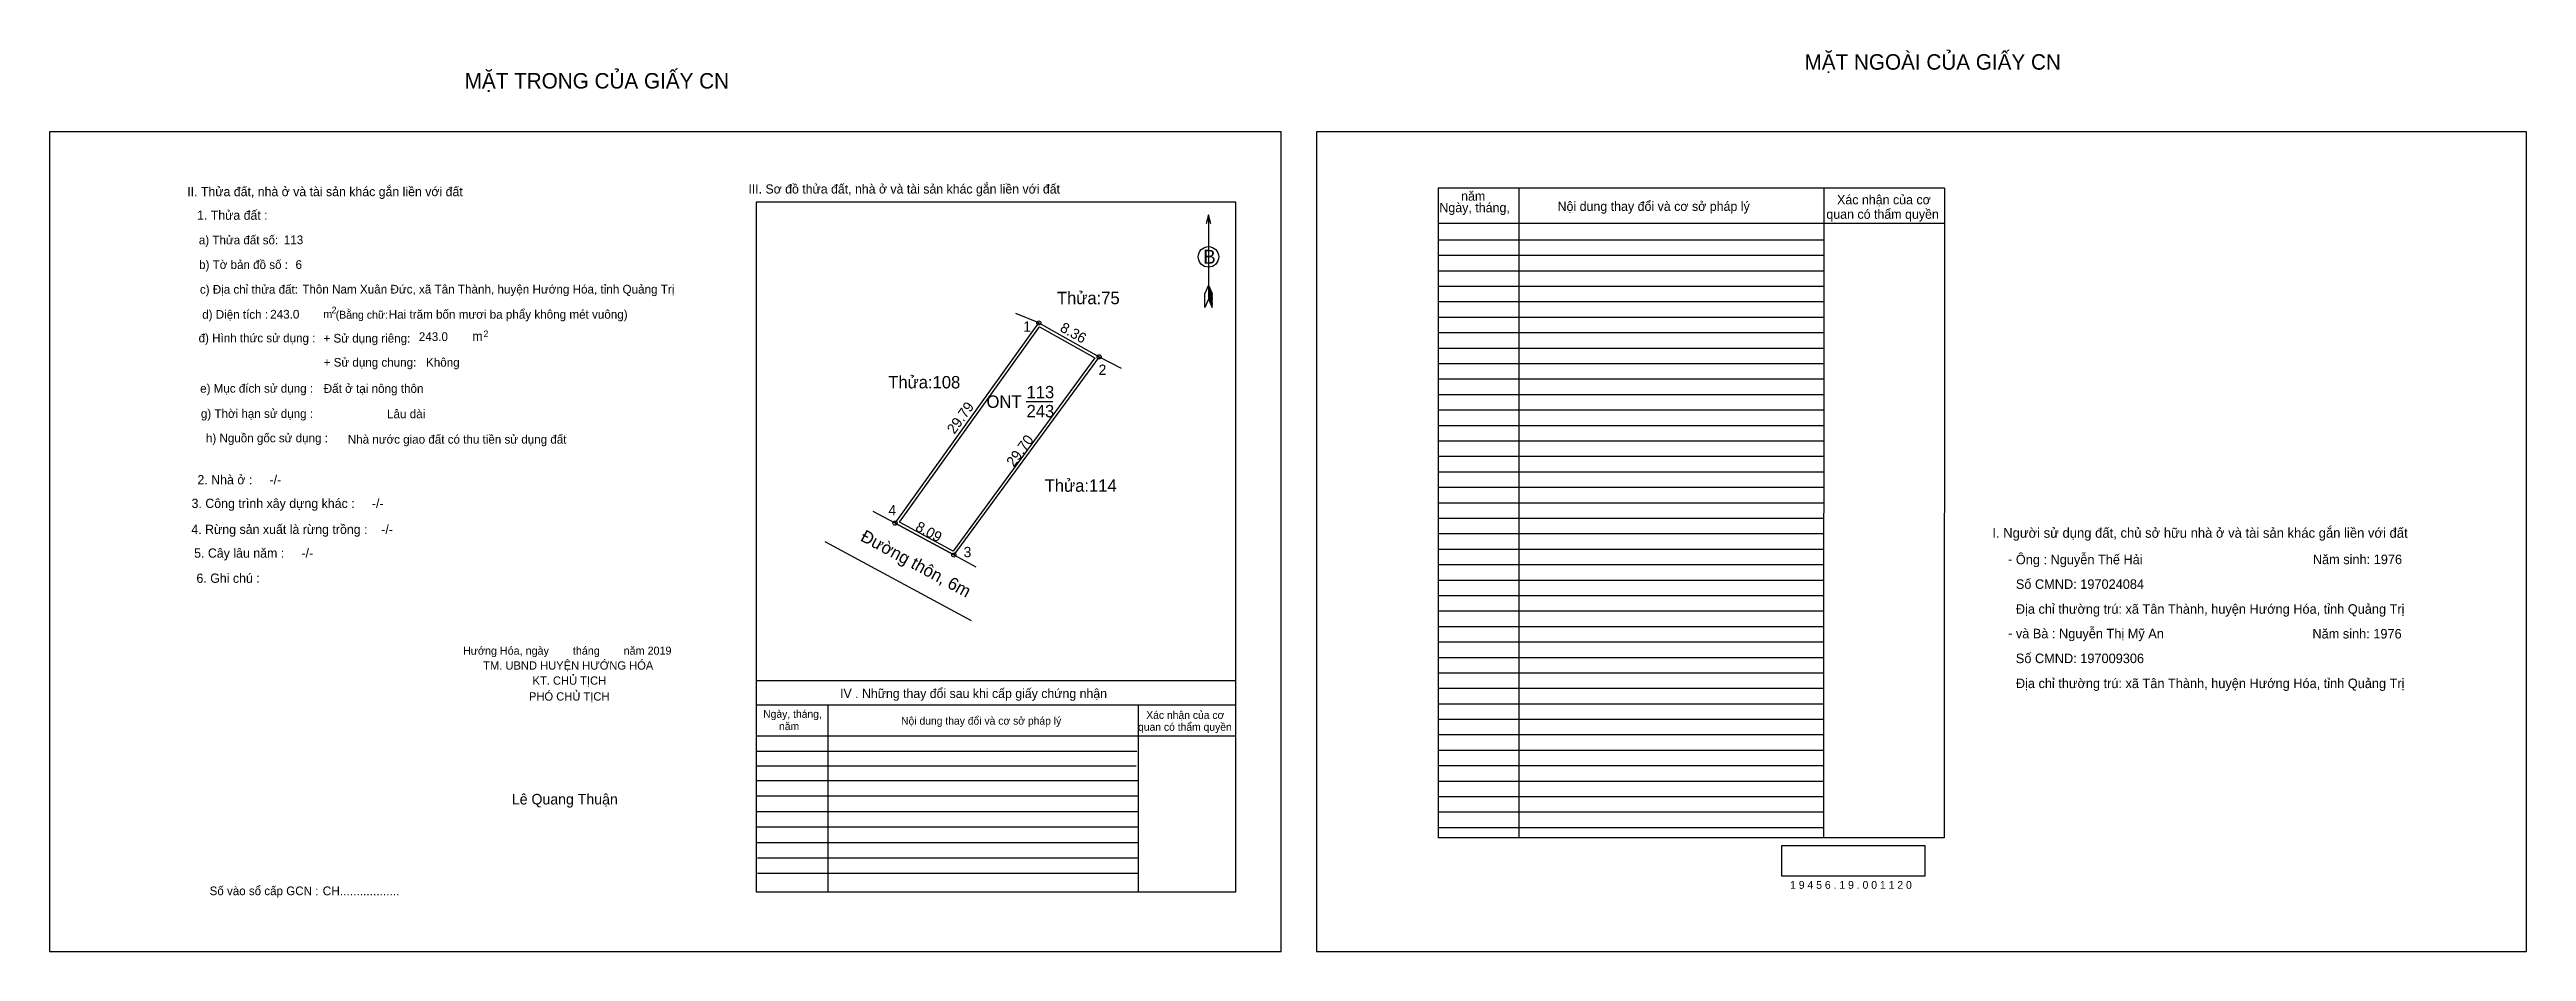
# Model space of a CAD drawing. Extents: x 539160 to 539460, y 1836957 to 1837066.
import ezdxf

# ---------------------------------------------------------------- set-up
doc = ezdxf.new("R2010")
doc.units = 0
for name, color, linetype in [('Default', 7, 'Continuous'), ('Level 1', 7, 'Continuous'), ('Level 10', 7, 'Continuous'), ('Level 11', 7, 'Continuous'), ('Level 13', 7, 'Continuous'), ('Level 27', 7, 'Continuous'), ('Level 35', 7, 'Continuous'), ('Level 36', 7, 'Continuous'), ('Level 40', 7, 'Continuous'), ('Level 49', 7, 'Continuous'), ('Level 5', 7, 'Continuous'), ('Level 52', 7, 'Continuous'), ('Level 55', 7, 'Continuous'), ('Level 6', 7, 'Continuous'), ('Level 7', 7, 'Continuous'), ('Level 8', 7, 'Continuous'), ('Level 9', 7, 'Continuous')]:
    doc.layers.add(name, color=color, linetype=linetype)

msp = doc.modelspace()

# ---------------------------------------------------------------- linework, layer by layer
at = {"layer": 'Level 1'}
for p, q in [((539160.15, 1837056.27), (539160.15, 1837056.27)), ((539313.3, 1837056.27), (539313.3, 1837056.27)), ((539300.25, 1837046.25), (539300.25, 1837036.06)), ((539300.25, 1837037.75), (539299.82, 1837036.71)), ((539300.25, 1837037.75), (539300.68, 1837036.71)), ((539300.25, 1837037.6), (539300.68, 1837036.56)), ((539299.8, 1837035.03), (539299.82, 1837036.71)), ((539300.25, 1837036.06), (539299.8, 1837035.03)), ((539300.25, 1837037.45), (539300.68, 1837036.41)), ((539300.25, 1837037.31), (539300.69, 1837036.26)), ((539300.25, 1837037.16), (539300.69, 1837036.11)), ((539300.25, 1837037.01), (539300.69, 1837035.96)), ((539300.25, 1837036.87), (539300.69, 1837035.81)), ((539300.25, 1837036.72), (539300.69, 1837035.65)), ((539300.25, 1837036.57), (539300.69, 1837035.5)), ((539300.25, 1837036.43), (539300.69, 1837035.35)), ((539300.25, 1837036.28), (539300.7, 1837035.2)), ((539300.25, 1837036.06), (539300.7, 1837035.03)), ((539300.7, 1837035.03), (539300.68, 1837036.71)), ((539309.03, 1836957.16), (539309.03, 1836957.16)), ((539459.58, 1836957.16), (539459.58, 1836957.16))]:
    msp.add_line(p, q, dxfattribs=at)
msp.add_lwpolyline([(539300.54, 1837045.16), (539300.25, 1837046.25), (539299.96, 1837045.16)], dxfattribs=at)
msp.add_circle((539300.25, 1837041.15), 1.24, dxfattribs=at)
at = {"layer": 'Level 10'}
msp.add_line((539262.36, 1837008.96), (539269.47, 1837005.11), dxfattribs=at)
for points in [[(539262.36, 1837008.96), (539279.74, 1837033.16), (539287.03, 1837029.06), (539269.47, 1837005.11)], [(539262.88, 1837009.08), (539279.84, 1837032.7), (539286.51, 1837028.95), (539269.37, 1837005.56)]]:
    msp.add_lwpolyline(points, close=True, dxfattribs=at)
at = {"layer": 'Level 11'}
for centre in [(539279.74, 1837033.16), (539287.03, 1837029.06), (539262.36, 1837008.96), (539262.36, 1837008.96), (539269.47, 1837005.11)]:
    msp.add_circle(centre, 0.25, dxfattribs=at)
at = {"layer": 'Level 27'}
for p, q in [((539279.74, 1837033.16), (539276.97, 1837034.3)), ((539287.03, 1837029.06), (539289.69, 1837027.68)), ((539262.36, 1837008.96), (539259.72, 1837010.38)), ((539269.47, 1837005.11), (539272.11, 1837003.68))]:
    msp.add_line(p, q, dxfattribs=at)
at = {"layer": 'Level 35'}
msp.add_line((539271.62, 1836997.13), (539253.9, 1837006.7), dxfattribs=at)
at = {"layer": 'Level 40'}
msp.add_lwpolyline([(539160.15, 1836957.16), (539309.03, 1836957.16), (539309.03, 1837056.27), (539160.15, 1837056.27)], close=True, dxfattribs=at)
at = {"layer": 'Level 52'}
for p, q in [((539389.22, 1837049.46), (539328, 1837049.46)), ((539328, 1837049.46), (539328, 1836970.9)), ((539337.76, 1837049.46), (539337.76, 1836970.9)), ((539374.63, 1837049.46), (539374.6, 1836970.9)), ((539389.22, 1837049.46), (539389.2, 1836970.9)), ((539389.22, 1837045.19), (539328, 1837045.19)), ((539374.63, 1837043.18), (539328, 1837043.18)), ((539374.62, 1837041.31), (539328, 1837041.31)), ((539374.62, 1837039.44), (539328, 1837039.44)), ((539374.62, 1837037.57), (539328, 1837037.57)), ((539374.62, 1837035.7), (539328, 1837035.7)), ((539374.62, 1837033.83), (539328, 1837033.83)), ((539374.62, 1837031.96), (539328, 1837031.96)), ((539374.62, 1837030.09), (539328, 1837030.09)), ((539374.62, 1837028.22), (539328, 1837028.22)), ((539374.62, 1837026.35), (539328, 1837026.35)), ((539374.62, 1837024.48), (539328, 1837024.48)), ((539374.62, 1837022.61), (539328, 1837022.61)), ((539374.62, 1837020.74), (539328, 1837020.74)), ((539374.62, 1837018.87), (539328, 1837018.87)), ((539374.62, 1837017), (539328, 1837017)), ((539374.62, 1837015.13), (539328, 1837015.13)), ((539374.61, 1837013.26), (539328, 1837013.26)), ((539374.61, 1837011.39), (539328, 1837011.39)), ((539374.61, 1837009.52), (539328, 1837009.52)), ((539374.61, 1837007.65), (539328, 1837007.65)), ((539374.61, 1837005.78), (539328, 1837005.78)), ((539374.61, 1837003.91), (539328, 1837003.91)), ((539374.61, 1837002.04), (539328, 1837002.04)), ((539374.61, 1837000.17), (539328, 1837000.17)), ((539374.61, 1836998.3), (539328, 1836998.3)), ((539374.61, 1836996.43), (539328, 1836996.43)), ((539374.61, 1836994.56), (539328, 1836994.56)), ((539374.61, 1836992.69), (539328, 1836992.69)), ((539374.61, 1836990.82), (539328, 1836990.82)), ((539374.61, 1836988.95), (539328, 1836988.95)), ((539374.6, 1836987.08), (539328, 1836987.08)), ((539374.6, 1836985.21), (539328, 1836985.21)), ((539374.6, 1836983.34), (539328, 1836983.34)), ((539374.6, 1836981.47), (539328, 1836981.47)), ((539374.6, 1836979.6), (539328, 1836979.6)), ((539374.6, 1836977.73), (539328, 1836977.73)), ((539374.6, 1836975.86), (539328, 1836975.86)), ((539374.6, 1836973.99), (539328, 1836973.99)), ((539374.6, 1836972.12), (539328, 1836972.12)), ((539389.2, 1836970.9), (539328, 1836970.9))]:
    msp.add_line(p, q, dxfattribs=at)
msp.add_lwpolyline([(539313.3, 1836957.16), (539459.58, 1836957.16), (539459.58, 1837056.27), (539313.3, 1837056.27)], close=True, dxfattribs=at)
at = {"layer": 'Level 6'}
msp.add_lwpolyline([(539369.57, 1836969.99), (539386.85, 1836969.99), (539386.85, 1836966.28), (539369.57, 1836966.28)], close=True, dxfattribs=at)
at = {"layer": 'Level 7'}
for p, q in [((539291.6, 1836981.35), (539245.57, 1836981.35)), ((539291.52, 1836979.57), (539245.57, 1836979.57)), ((539291.75, 1836977.8), (539245.57, 1836977.8)), ((539291.75, 1836975.93), (539245.57, 1836975.93)), ((539291.75, 1836974.06), (539245.57, 1836974.06)), ((539291.75, 1836972.19), (539245.57, 1836972.19)), ((539291.75, 1836970.32), (539245.57, 1836970.32)), ((539291.75, 1836968.45), (539245.72, 1836968.45)), ((539291.75, 1836966.58), (539245.72, 1836966.58))]:
    msp.add_line(p, q, dxfattribs=at)
at = {"layer": 'Level 8'}
for p, q in [((539303.54, 1837047.78), (539245.57, 1837047.78)), ((539245.57, 1837047.78), (539245.57, 1836964.38)), ((539303.54, 1836964.38), (539303.54, 1837047.78)), ((539303.54, 1836989.89), (539245.57, 1836989.89)), ((539303.54, 1836986.95), (539245.57, 1836986.95)), ((539254.23, 1836986.95), (539254.23, 1836964.38)), ((539291.75, 1836986.95), (539291.75, 1836964.38)), ((539303.54, 1836983.21), (539245.57, 1836983.21)), ((539245.57, 1836964.38), (539303.54, 1836964.38))]:
    msp.add_line(p, q, dxfattribs=at)
at = {"layer": 'Level 9'}
msp.add_line((539278.22, 1837023.65), (539281.45, 1837023.65), dxfattribs=at)

# ---------------------------------------------------------------- texts
at = {"layer": 'Default'}
for s, p in [('e) Mục đích sử dụng :', (539178.36, 1837024.73)), ('g) Thời hạn sử dụng :', (539178.45, 1837021.68)), ('h) Nguồn gốc sử dụng :', (539179.06, 1837018.73)), ('Nhà nước giao đất có thu tiền sử dụng đất', (539196.21, 1837018.57))]:
    msp.add_text(s, height=1.0491, dxfattribs=at).set_placement(p)
at = {"layer": 'Level 1'}
msp.add_text('B', height=1.68, dxfattribs=at).set_placement((539299.62, 1837040.33))
at = {"layer": 'Level 13'}
for s, p in [('ONT', (539273.42, 1837022.9)), ('243', (539278.26, 1837021.75)), ('113', (539278.26, 1837024.05))]:
    msp.add_text(s, height=1.5, dxfattribs=at).set_placement(p)
at = {"layer": 'Level 36'}
for s, p in [('Thửa:75', (539281.93, 1837035.43)), ('Thửa:108', (539261.54, 1837025.25)), ('Thửa:114', (539280.45, 1837012.75))]:
    msp.add_text(s, height=1.5, dxfattribs=at).set_placement(p)
at = {"layer": 'Level 49'}
for s, rotation, p in [('8.36', 330.646, (539282.2, 1837032.23)), ('29.79', 54.3148, (539269.54, 1837019.64)), ('29.70', 53.7513, (539276.72, 1837015.67)), ('8.09', 331.5649, (539264.72, 1837008.14))]:
    msp.add_text(s, height=1.25, rotation=rotation, dxfattribs=at).set_placement(p)
at = {"layer": 'Level 5'}
msp.add_text('Đường thôn, 6m', height=1.5, rotation=331.6127, dxfattribs=at).set_placement((539258.07, 1837006.9))
at = {"layer": 'Level 52'}
for s, p in [('Ngày, tháng,', (539328.17, 1837046.55)), ('năm', (539330.79, 1837047.95)), ('Nội dung thay đổi và cơ sở pháp lý', (539342.45, 1837046.71)), (' quan có thẩm quyền', (539374.53, 1837045.76)), ('Xác nhận của cơ', (539376.24, 1837047.51))]:
    msp.add_text(s, height=1.122, dxfattribs=at).set_placement(p)
at = {"layer": 'Level 55'}
for s, height, p in [('108', 0.055, (539279.68, 1837033.1)), ('108', 0.055, (539279.68, 1837033.1)), ('1', 0.2, (539279.68, 1837033.16)), ('75', 0.055, (539279.7, 1837033.1)), ('2', 0.2, (539286.96, 1837029.06)), ('114', 0.055, (539286.97, 1837029.01)), ('75', 0.055, (539286.99, 1837029.01)), ('4', 0.2, (539262.29, 1837008.96)), ('108', 0.055, (539262.3, 1837008.91)), ('108', 0.055, (539262.3, 1837008.91)), ('0', 0.055, (539262.34, 1837008.91)), ('0', 0.055, (539262.34, 1837008.91)), ('3', 0.2, (539269.41, 1837005.11)), ('114', 0.055, (539269.41, 1837005.05)), ('0', 0.055, (539269.45, 1837005.05)), ('0', 0.055, (539269.45, 1837005.05))]:
    msp.add_text(s, height=height, dxfattribs=at).set_placement(p)
at = {"layer": 'Level 6'}
for s, height, p in [('113', 1.053, (539188.47, 1837042.69)), ('6', 1.05, (539189.89, 1837039.7)), ('Thôn Nam Xuân Đức, xã Tân Thành, huyện Hướng Hóa, tỉnh Quảng Trị', 1.0547, (539190.7, 1837036.72)), ('243.0', 1.053, (539186.83, 1837033.69)), ('Hai trăm bốn mươi ba phẩy không mét vuông)', 1.0532, (539201.16, 1837033.68)), ('243.0', 1.053, (539204.79, 1837030.98)), ('Đất ở tại nông thôn', 1.0547, (539193.3, 1837024.71)), ('Lâu dài', 1.055, (539200.95, 1837021.64)), ('Ông : Nguyễn Thế Hải', 1.1519, (539397.85, 1837003.98)), ('Năm sinh: 1976', 1.1519, (539433.75, 1837004)), ('Số CMND: 197024084', 1.1519, (539397.85, 1837001.01)), ('Địa chỉ thường trú: xã Tân Thành, huyện Hướng Hóa, tỉnh Quảng Trị', 1.1519, (539397.85, 1836998)), ('và Bà : Nguyễn Thị Mỹ An', 1.1519, (539397.85, 1836995.03)), ('Năm sinh: 1976', 1.1519, (539433.7, 1836995.01)), ('Số CMND: 197009306', 1.1519, (539397.85, 1836992.03)), ('Địa chỉ thường trú: xã Tân Thành, huyện Hướng Hóa, tỉnh Quảng Trị', 1.1519, (539397.85, 1836989.01)), ('1 9 4 5 6 . 1 9 . 0 0 1 1 2 0', 0.9425, (539370.56, 1836964.74))]:
    msp.add_text(s, height=height, dxfattribs=at).set_placement(p)
at = {"layer": 'Level 7'}
for s, height, p in [('MẶT NGOÀI CỦA GIẤY CN', 1.8699, (539372.31, 1837063.79)), ('MẶT TRONG CỦA GIẤY CN', 1.8699, (539210.34, 1837061.51)), ('II. Thửa đất, nhà ở và tài sản khác gắn liền với đất', 1.1126, (539176.8, 1837048.49)), ('III. Sơ đồ thửa đất, nhà ở và tài sản khác gắn liền với đất', 1.1126, (539244.63, 1837048.81)), ('1. Thửa đất :', 1.1126, (539177.99, 1837045.64)), ('a) Thửa đất số:', 1.0491, (539178.2, 1837042.67)), ('b) Tờ bản đồ số :', 1.0491, (539178.23, 1837039.69)), ('c) Địa chỉ thửa đất:', 1.0491, (539178.33, 1837036.7)), ('d) Diện tích :', 1.0491, (539178.61, 1837033.67)), ('2', 0.795, (539194.25, 1837034.33)), ('(Bằng chữ:', 0.954, (539194.74, 1837033.68)), ('đ) Hình thức sử dụng :', 1.0491, (539178.17, 1837030.82)), ('m', 0.954, (539193.26, 1837033.76)), ('+ Sử dụng riêng:', 1.0491, (539193.27, 1837030.79)), ('m', 1.12, (539211.26, 1837031)), ('2', 0.795, (539212.61, 1837031.45)), ('+ Sử dụng chung:', 1.0491, (539193.29, 1837027.88)), ('Không', 1.049, (539205.67, 1837027.88)), ('2. Nhà ở :     -/-', 1.1189, (539178.03, 1837013.65)), ('3. Công trình xây dựng khác :     -/-', 1.1189, (539177.32, 1837010.79)), ('4. Rừng sản xuất là rừng trồng :    -/-', 1.1189, (539177.29, 1837007.65)), ('I. Người sử dụng đất, chủ sở hữu nhà ở và tài sản khác gắn liền với đất', 1.178, (539395.01, 1837007.19)), ('5. Cây lâu năm :     -/-', 1.1189, (539177.63, 1837004.78)), ('6. Ghi chú :', 1.1189, (539177.91, 1837001.74)), ('-', 1.2, (539396.9, 1837004.01)), ('Hướng Hóa, ngày        tháng        năm 2019', 0.9721, (539210.13, 1836993.05)), ('-', 1.2, (539396.92, 1836995.07)), ('TM. UBND HUYỆN HƯỚNG HÓA', 1.0073, (539212.57, 1836991.24)), ('KT. CHỦ TỊCH', 1.0073, (539218.54, 1836989.42)), ('PHÓ CHỦ TỊCH', 1.0072, (539218.11, 1836987.5)), ('IV . Những thay đổi sau khi cấp giấy chứng nhận', 1.1126, (539255.72, 1836987.81)), ('Ngày, tháng,', 0.935, (539246.42, 1836985.42)), ('năm', 0.935, (539248.34, 1836983.93)), ('Nội dung thay đổi và cơ sở pháp lý', 0.935, (539263.09, 1836984.59)), (' quan có thẩm quyền', 0.935, (539291.39, 1836983.85)), ('Xác nhận của cơ', 0.935, (539292.73, 1836985.29)), ('Lê Quang Thuận', 1.2758, (539216.04, 1836974.94)), ('Số vào sổ cấp GCN :', 1.0471, (539179.5, 1836963.97)), ('CH..................', 1.0771, (539193.17, 1836963.95))]:
    msp.add_text(s, height=height, dxfattribs=at).set_placement(p)
at = {"layer": 'Level 9'}
for s, p in [('1', (539277.85, 1837032.1)), ('2', (539286.97, 1837026.88)), ('4', (539261.57, 1837009.89)), ('3', (539270.65, 1837004.84))]:
    msp.add_text(s, height=1.25, dxfattribs=at).set_placement(p)

doc.saveas('drawing.dxf')
